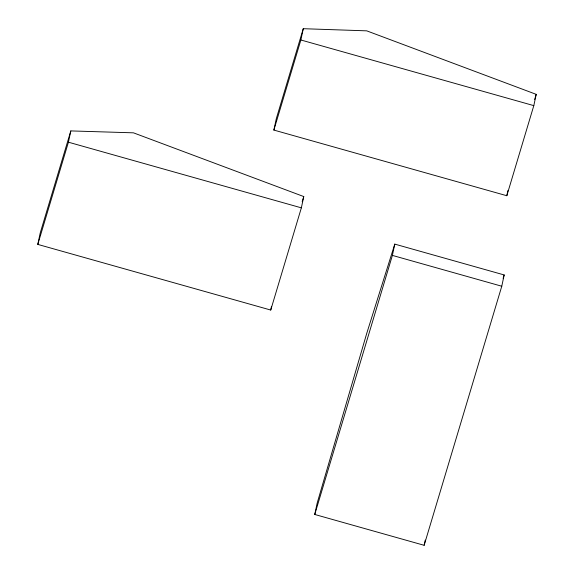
<?xml version="1.0" encoding="UTF-8"?>
<svg xmlns="http://www.w3.org/2000/svg" width="574" height="574" viewBox="0 0 574 574"><rect width="100%" height="100%" fill="white"/><g stroke="black" fill="none" stroke-linecap="round" stroke-linejoin="round"><path stroke-width="0.86" d="M37.791 244.402L40.187 233.116L70.817 130.915L133.462 132.831L303.761 196.559L301.357 207.845L270.734 310.046L37.791 244.402L68.421 142.194L70.817 130.915M273.87 130.076L276.273 118.789L303.266 28.7L366.729 30.845L536.209 94.344L533.813 105.63L506.813 195.727L273.87 130.076L300.869 39.986L303.266 28.7M270.734 310.046L271.473 306.573M314.753 514.469L317.149 503.19L366.736 333.394L394.783 244.115L504.173 274.946L501.776 286.232L424.143 545.3L314.753 514.469L392.386 255.401L394.783 244.115M424.143 545.3L425.255 540.091M506.813 195.727L507.918 190.518M302.211 201.711L303.761 196.559M534.667 99.496L536.209 94.344M503.104 278.347L504.173 274.946M300.869 39.986L533.813 105.63M68.421 142.194L301.357 207.845M392.386 255.401L501.776 286.232"/></g></svg>
